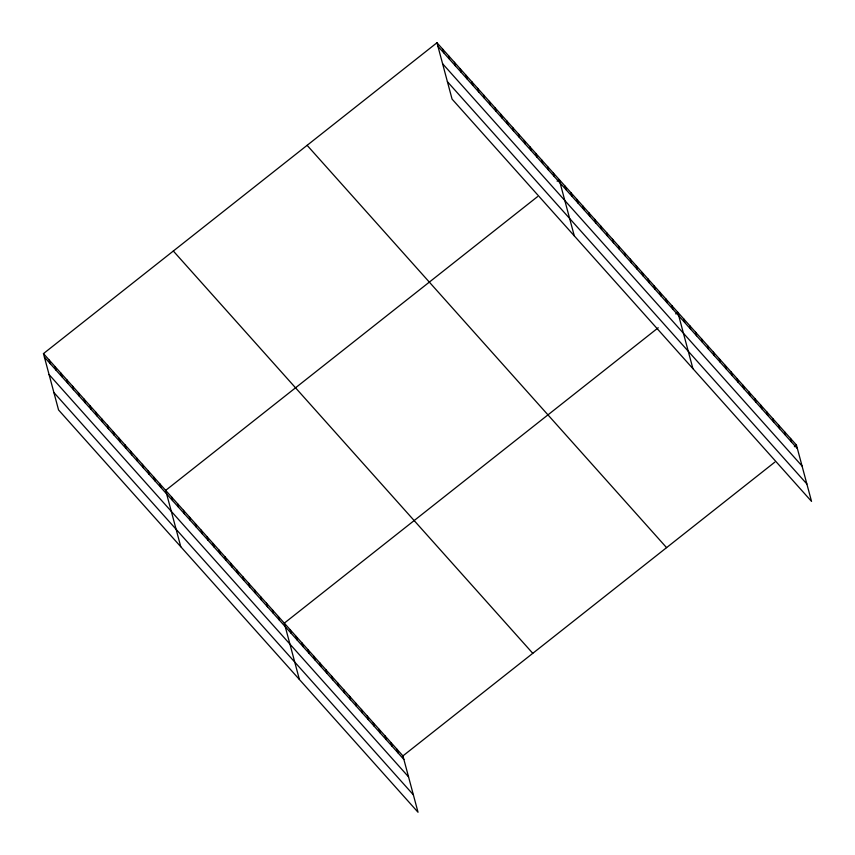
<?xml version="1.0" encoding="UTF-8"?>
<svg xmlns="http://www.w3.org/2000/svg" width="855" height="855" viewBox="0 0 855 855"><rect width="100%" height="100%" fill="white"/><g stroke="black" fill="none" stroke-linecap="round" stroke-linejoin="round"><path stroke-width="1.28" d="M43.466 353.607L402.929 755.906L418.031 812.25L58.557 409.951L43.466 353.607L436.969 42.75L796.443 445.049L811.534 501.393L452.071 99.095L436.969 42.75M537.549 196.629L165.678 490.385L180.779 546.73M557.129 181.164L559.191 179.529L574.293 235.873M658.232 327.764L284.309 623.145L299.4 679.49M675.749 313.924L677.812 312.289L692.913 368.633M402.929 755.906L774.801 462.149M794.38 446.684L796.443 445.049M437.92 46.298L797.384 448.597M442.591 63.719L802.054 466.018M447.4 81.674L806.864 483.973M307.116 145.329L666.579 547.638M173.319 251.017L532.783 653.327M44.417 357.144L403.881 759.454M49.077 374.576L408.551 776.874M53.897 392.52L413.36 794.829M790.512 438.412L791.463 441.96M784.58 431.775L785.531 435.323M778.649 425.138L779.6 428.686M772.717 418.501L773.668 422.049M766.785 411.864L767.737 415.412M760.854 405.227L761.805 408.765M754.922 398.59L755.873 402.128M748.991 391.953L749.942 395.491M743.059 385.306L744.01 388.854M737.128 378.669L738.079 382.217M731.196 372.032L732.147 375.58M725.264 365.395L726.216 368.943M719.333 358.758L720.284 362.306M713.401 352.121L714.353 355.669M707.47 345.484L708.421 349.032M701.538 338.847L702.489 342.385M695.607 332.21L696.558 335.748M689.675 325.573L690.626 329.111M683.744 318.926L684.695 322.474M671.88 305.652L672.832 309.2M665.949 299.015L666.9 302.563M660.017 292.378L660.968 295.926M654.086 285.741L655.037 289.289M648.165 279.104L649.105 282.652M642.233 272.467L643.174 276.005M636.302 265.83L637.242 269.368M630.37 259.193L631.321 262.731M624.439 252.546L625.39 256.094M618.507 245.909L619.458 249.457M612.575 239.272L613.527 242.82M606.644 232.635L607.595 236.183M600.712 225.998L601.664 229.546M594.781 219.361L595.732 222.909M588.849 212.724L589.8 216.272M582.918 206.087L583.869 209.625M576.986 199.45L577.937 202.988M571.055 192.813L572.006 196.351M565.123 186.176L566.074 189.714M553.377 173.02L554.318 176.568M547.553 166.511L548.504 170.049M541.728 159.992L542.679 163.54M535.914 153.483L536.865 157.021M530.089 146.964L531.041 150.512M524.275 140.455L525.226 143.993M518.451 133.936L519.402 137.484M512.637 127.427L513.588 130.965M506.812 120.908L507.763 124.456M500.998 114.399L501.938 117.947M495.173 107.88L496.124 111.428M489.349 101.371L490.3 104.919M483.535 94.862L484.486 98.4M477.71 88.343L478.661 91.891M471.896 81.834L472.847 85.372M466.071 75.315L467.022 78.863M460.257 68.806L461.208 72.344M454.433 62.287L455.384 65.835M448.619 55.778L449.559 59.326M442.794 49.259L443.745 52.807M396.998 749.269L397.949 752.817M391.066 742.632L392.018 746.18M385.135 735.995L386.086 739.532M379.203 729.358L380.154 732.895M373.272 722.721L374.223 726.258M367.34 716.073L368.291 719.621M361.409 709.436L362.36 712.985M355.477 702.799L356.428 706.348M349.545 696.162L350.497 699.711M343.614 689.525L344.565 693.074M337.682 682.889L338.633 686.437M331.751 676.252L332.702 679.8M325.819 669.615L326.77 673.152M319.888 662.978L320.839 666.515M313.956 656.341L314.907 659.878M308.035 649.693L308.976 653.241M302.104 643.056L303.044 646.604M296.172 636.419L297.113 639.967M290.24 629.782L291.181 633.331M278.377 616.508L279.329 620.057M272.446 609.872L273.397 613.42M266.514 603.235L267.465 606.772M260.583 596.598L261.534 600.135M254.651 589.961L255.602 593.498M248.72 583.324L249.671 586.861M242.788 576.676L243.739 580.224M236.856 570.039L237.808 573.587M230.925 563.402L231.876 566.951M224.993 556.765L225.944 560.314M219.062 550.128L220.013 553.677M213.13 543.491L214.081 547.04M207.199 536.855L208.15 540.392M201.267 530.218L202.218 533.755M195.335 523.581L196.287 527.118M189.404 516.944L190.355 520.481M183.472 510.296L184.424 513.844M177.541 503.659L178.492 507.207M171.609 497.022L172.56 500.57M159.864 483.877L160.815 487.414M154.039 477.357L154.99 480.905M148.225 470.849L149.176 474.386M142.4 464.329L143.351 467.877M136.586 457.82L137.537 461.369M130.762 451.301L131.713 454.849M124.948 444.792L125.888 448.341M119.123 438.284L120.074 441.821M113.298 431.764L114.249 435.313M107.484 425.256L108.435 428.793M101.66 418.736L102.611 422.285M95.846 412.228L96.797 415.765M90.021 405.708L90.972 409.256M84.207 399.2L85.158 402.748M78.382 392.68L79.333 396.228M72.568 386.171L73.509 389.72M66.743 379.652L67.695 383.2M60.919 373.143L61.87 376.692M55.105 366.635L56.056 370.172M49.28 360.115L50.231 363.664"/></g></svg>
